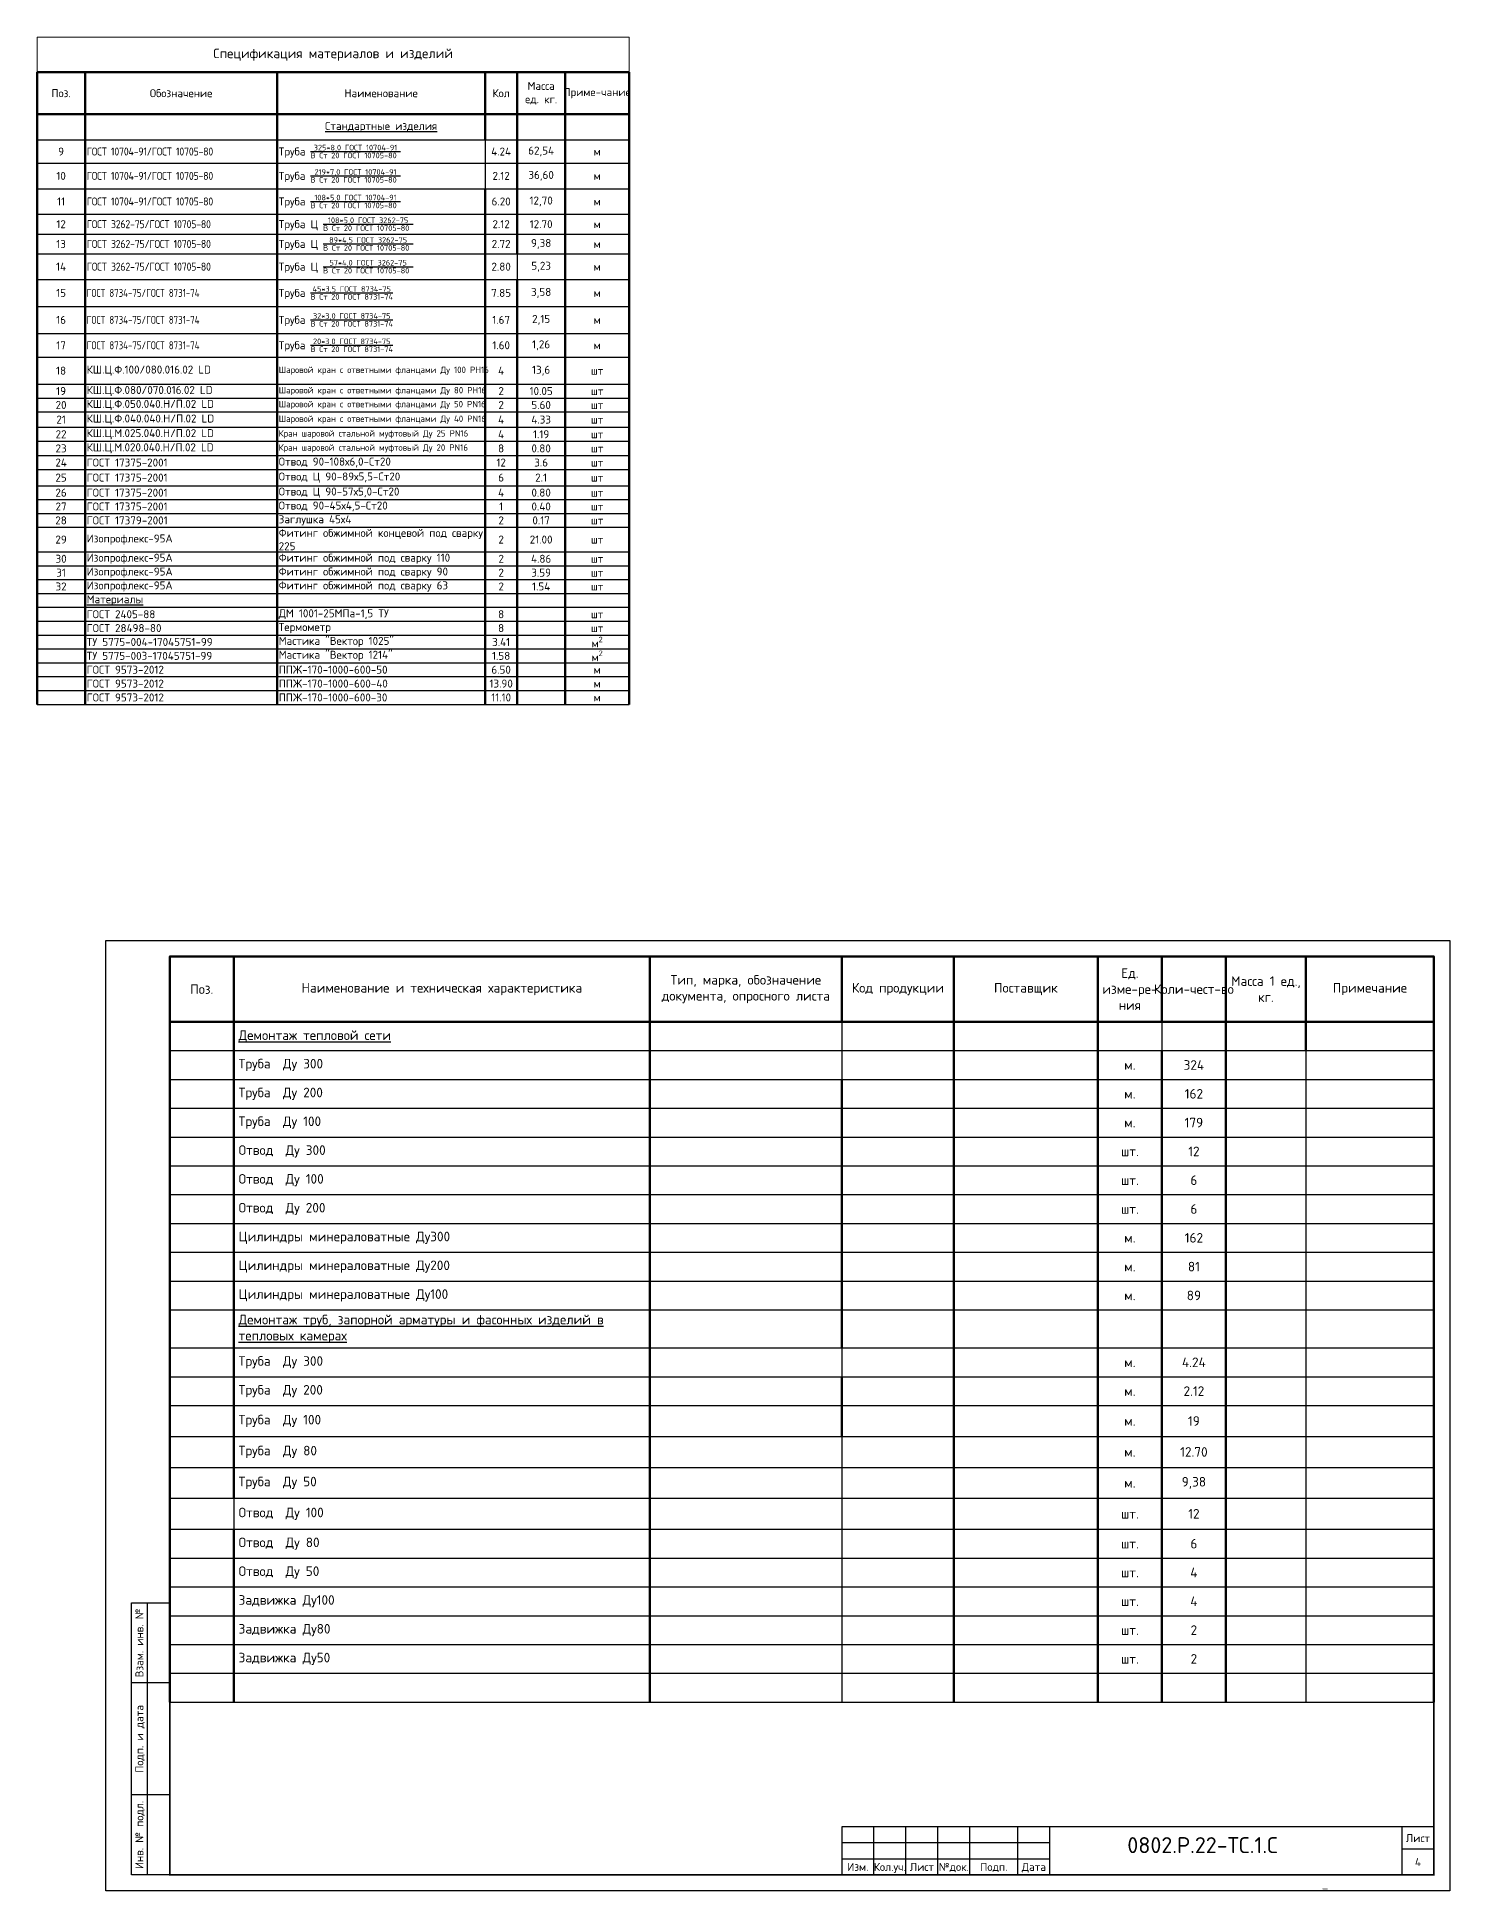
# Model space of a CAD drawing. Header units: millimetres. Extents: x 1642 to 8235, y 1174 to 5441.
# Drawn here: x 7145 to 7586, y 1176 to 1755 of the extents above; entities that cross this region are included whole.
import ezdxf
from ezdxf.enums import TextEntityAlignment as Align

# ---------------------------------------------------------------- set-up
doc = ezdxf.new("R2010")
doc.units = ezdxf.units.MM
doc.layers.add('рамка', color=7, linetype='Continuous')
doc.layers.add('Таблица', color=3, linetype='Continuous', lineweight=30)
doc.styles.add('-ISOCPEUR-', font='isocpeur.TTF')

# ---------------------------------------------------------------- blocks, each defined once
blk = doc.blocks.new('*T289')
at = {"layer": 'Defpoints', "color": 8, "linetype": 'ByBlock', "lineweight": 0, "transparency": 16777216}
for p, q in [((0, 0), (185, 0)), ((0, 0), (0, -11)), ((185, 0), (185, -11))]:
    blk.add_line(p, q, dxfattribs=at)
at = {"layer": 'рамка', "color": 0, "lineweight": 50, "transparency": 16777216}
for p, q in [((0, -11), (185, -11)), ((0, -11), (0, -208.51)), ((15, -11), (15, -208.51)), ((75, -11), (75, -208.51)), ((140, -11), (140, -32.14)), ((150, -11), (150, -67.74)), ((165, -11), (165, -208.51)), ((185, -11), (185, -208.51)), ((0, -24.08), (185, -24.08)), ((140, -47.37), (140, -208.51)), ((150, -75.74), (150, -208.51))]:
    blk.add_line(p, q, dxfattribs=at)
at = {"layer": 'рамка', "color": 0, "lineweight": 25, "transparency": 16777216}
for p, q in [((0, -32.14), (185, -32.14)), ((0, -39.37), (185, -39.37)), ((0, -47.37), (185, -47.37)), ((0, -55.37), (185, -55.37)), ((0, -61.55), (185, -61.55)), ((0, -67.74), (185, -67.74)), ((0, -75.74), (140, -75.74)), ((150, -75.74), (185, -75.74)), ((0, -84.15), (185, -84.15)), ((0, -92.57), (185, -92.57)), ((0, -100.03), (185, -100.03)), ((0, -108.45), (185, -108.45)), ((0, -112.78), (185, -112.78)), ((0, -117.11), (185, -117.11)), ((0, -121.93), (185, -121.93)), ((0, -126.26), (185, -126.26)), ((0, -130.77), (150, -130.77)), ((165, -130.77), (185, -130.77)), ((0, -135.1), (185, -135.1)), ((0, -140.17), (185, -140.17)), ((0, -144.51), (185, -144.51)), ((0, -148.84), (185, -148.84)), ((0, -153.17), (185, -153.17)), ((0, -160.84), (185, -160.84)), ((0, -165.17), (185, -165.17)), ((0, -169.51), (185, -169.51)), ((0, -173.84), (185, -173.84)), ((0, -178.17), (185, -178.17)), ((0, -182.51), (185, -182.51)), ((0, -186.84), (185, -186.84)), ((0, -191.17), (185, -191.17)), ((0, -195.51), (185, -195.51)), ((0, -199.84), (185, -199.84)), ((0, -204.17), (185, -204.17)), ((0, -208.51), (185, -208.51))]:
    blk.add_line(p, q, dxfattribs=at)
at = {"layer": 'рамка', "lineweight": 30, "transparency": 16777216}
for p, q in [((140, -32.14), (140, -47.37)), ((150, -67.74), (150, -75.74)), ((140, -75.74), (150, -75.74)), ((150, -130.77), (165, -130.77))]:
    blk.add_line(p, q, dxfattribs=at)
at = {"layer": 'рамка', "color": 0, "transparency": 16777216, "style": '-ISOCPEUR-'}
for s, insert, char_height, width, attachment_point in [('Спецификация материалов и изделий ', (92.5, -5.5), 3, 182, 5), ('\\A1;Труба {\\H0.7x;\\S325*8,0 ГОСТ 10704-91/В Ст 20 ГОСТ 10705-80 ;}', (75.5, -35.76), 2.5, 64, 4), ('4.24', (145, -35.76), 2.5, 10, 5), ('2.12', (145, -43.37), 2.5, 10, 5), ('\\A1;Труба {\\H0.7x;\\S108*5,0 ГОСТ 10704-91/В Ст 20 ГОСТ 10705-80 ;}', (75.5, -51.37), 2.5, 64, 4), ('\\A1;Труба Ц {\\H0.7x;\\S108*5,0 ГОСТ 3262-75/В Ст 20 ГОСТ 10705-80 ;}', (75.5, -58.46), 2.5, 64, 4), ('\\A1;Труба Ц {\\H0.7x;\\S89*4,5 ГОСТ 3262-75/В Ст 20 ГОСТ 10705-80 ;}', (75.5, -64.64), 2.5, 64, 4), ('\\A1;Труба Ц {\\H0.7x;\\S57*4,0 ГОСТ 3262-75/В Ст 20 ГОСТ 10705-80 ;}', (75.5, -71.74), 2.5, 64, 4), ('\\A1;Труба {\\H0.7x;\\S45*3,5 ГОСТ 8734-75/В Ст 20 ГОСТ 8731-74;}', (75.5, -79.94), 2.5, 64, 4), ('\\A1;Труба {\\H0.7x;\\S32*3,0 ГОСТ 8734-75/В Ст 20 ГОСТ 8731-74;}', (75.5, -88.36), 2.5, 64, 4), ('\\A1;Труба {\\H0.7x;\\S20*3,0 ГОСТ 8734-75/В Ст 20 ГОСТ 8731-74;}', (75.5, -96.3), 2.5, 64, 4), ('Шаровой кран с ответными фланцами Ду 100 РН16', (75.5, -104.24), 2, 64, 4), ('Шаровой кран с ответными фланцами Ду 80 РН16', (75.5, -110.61), 2, 64, 4), ('Шаровой кран с ответными фланцами Ду 50 PN16^J', (75.5, -114.95), 2, 64, 4), ('Шаровой кран с ответными фланцами Ду 40 PN16^J', (75.5, -119.52), 2, 64, 4), ('4.33', (157.5, -119.52), 2.5, 14, 5), ('23', (7.5, -128.52), 2.5, 14, 5), ('КШ.Ц.М.020.040.Н/П.02 LD^J', (15.5, -128.52), 2.5, 59, 4), ('Кран шаровой стальной муфтовый Ду 25 PN16^J', (75.5, -124.1), 2, 64, 4), ('Кран шаровой стальной муфтовый Ду 20 PN16^J', (75.5, -128.52), 2, 64, 4), ('4', (145, -124.1), 2.5, 9, 5), ('8', (145, -128.52), 2.5, 10, 5), ('1.19', (157.5, -124.1), 2.5, 14, 5), ('24', (7.5, -132.94), 2.5, 14, 5), ('ГОСТ 17375-2001', (15.5, -132.94), 2.5, 59, 4), ('Отвод 90-108х6,0-Ст20', (75.5, -132.94), 2.5, 64, 4), ('12', (145, -132.94), 2.5, 10, 5), ('3.6', (157.5, -132.94), 2.5, 15, 5), ('шт', (175, -128.52), 2.5, 19, 5), ('шт', (175, -132.94), 2.5, 19, 5), ('25', (7.5, -137.64), 2.5, 14, 5), ('ГОСТ 17375-2001', (15.5, -137.64), 2.5, 59, 4), ('Отвод Ц 90-89х5,5-Ст20', (75.5, -137.64), 2.5, 64, 4), ('6', (145, -137.64), 2.5, 10, 5), ('2.1', (157.5, -137.64), 2.5, 15, 5), ('шт', (175, -137.64), 2.5, 19, 5), ('26', (7.5, -142.34), 2.5, 14, 5), ('ГОСТ 17375-2001', (15.5, -142.34), 2.5, 59, 4), ('Отвод Ц 90-57х5,0-Ст20', (75.5, -142.34), 2.5, 64, 4), ('4', (145, -142.34), 2.5, 10, 5), ('0.80', (157.5, -142.34), 2.5, 15, 5), ('шт', (175, -142.34), 2.5, 19, 5), ('28', (7.5, -151.01), 2.5, 14, 5), ('27', (7.5, -146.67), 2.5, 14, 5), ('ГОСТ 17375-2001', (15.5, -146.67), 2.5, 59, 4), ('ГОСТ 17379-2001', (15.5, -151.01), 2.5, 59, 4), ('Отвод 90-45х4,5-Ст20', (75.5, -146.67), 2.5, 64, 4), ('Заглушка 45х4', (75.5, -151.01), 2.5, 64, 4), ('2', (145, -151.01), 2.5, 10, 5), ('1', (145, -146.67), 2.5, 10, 5), ('0.40', (157.5, -146.67), 2.5, 15, 5), ('0.17', (157.5, -151.01), 2.5, 15, 5), ('шт', (175, -146.67), 2.5, 19, 5), ('шт', (175, -151.01), 2.5, 19, 5), ('29', (7.5, -157.01), 2.5, 14, 5), ('Изопрофлекс-95А', (15.5, -157.01), 2.5, 59, 4), ('Фитинг обжимной концевой под сварку 225', (75.5, -157.01), 2.5, 64, 4), ('2', (145, -157.01), 2.5, 10, 5), ('21.00', (157.5, -157.01), 2.5, 15, 5), ('30', (7.5, -163.01), 2.5, 14, 5), ('Изопрофлекс-95А', (15.5, -163.01), 2.5, 59, 4), ('Фитинг обжимной под сварку 110', (75.5, -163.01), 2.5, 64, 4), ('2', (145, -163.01), 2.5, 10, 5), ('4.86', (157.5, -163.01), 2.5, 15, 5), ('шт', (175, -157.01), 2.5, 19, 5), ('31', (7.5, -167.34), 2.5, 14, 5), ('Изопрофлекс-95А', (15.5, -167.34), 2.5, 59, 4), ('Фитинг обжимной под сварку 90', (75.5, -167.34), 2.5, 64, 4), ('2', (145, -167.34), 2.5, 10, 5), ('3.59', (157.5, -167.34), 2.5, 15, 5), ('шт', (175, -163.01), 2.5, 19, 5), ('шт', (175, -167.34), 2.5, 19, 5), ('32', (7.5, -171.67), 2.5, 14, 5), ('Изопрофлекс-95А', (15.5, -171.67), 2.5, 59, 4), ('Фитинг обжимной под сварку 63', (75.5, -171.67), 2.5, 64, 4), ('2', (145, -171.67), 2.5, 10, 5), ('1.54', (157.5, -171.67), 2.5, 15, 5), ('шт', (175, -171.67), 2.5, 19, 5), ('{\\LМатериалы}', (15.5, -176.01), 2.5, 59, 4), ('ГОСТ 2405-88', (15.5, -180.34), 2.5, 59, 4), ('ДМ 1001-25МПа-1,5 ТУ', (75.5, -180.34), 2.5, 64, 4), ('8', (145, -180.34), 2.5, 10, 5), ('ГОСТ 28498-80', (15.5, -184.67), 2.5, 59, 4), ('Термометр', (75.5, -184.67), 2.5, 64, 4), ('8', (145, -184.67), 2.5, 10, 5), ('шт', (175, -180.34), 2.5, 19, 5), ('шт', (175, -184.67), 2.5, 19, 5), ('ТУ 5775-004-17045751-99', (15.5, -189.01), 2.5, 59, 4), ('Мастика "Вектор 1025"', (75.5, -189.01), 2.5, 64, 4), ('3.41', (145, -189.01), 2.5, 10, 5), ('\\A1;м{\\H0.7x;\\S2^ ;}', (175, -189.01), 2.5, 19, 5), ('ТУ 5775-003-17045751-99', (15.5, -193.34), 2.5, 59, 4), ('ГОСТ 9573-2012', (15.5, -197.67), 2.5, 59, 4), ('Мастика "Вектор 1214"', (75.5, -193.34), 2.5, 64, 4), ('ППЖ-170-1000-600-50', (75.5, -197.67), 2.5, 64, 4), ('6.50', (145, -197.67), 2.5, 10, 5), ('1.58', (145, -193.34), 2.5, 10, 5), ('\\A1;м{\\H0.7x;\\S2^ ;}', (175, -193.34), 2.5, 19, 5), ('ГОСТ 9573-2012', (15.5, -202.01), 2.5, 59, 4), ('ППЖ-170-1000-600-40', (75.5, -202.01), 2.5, 64, 4), ('13.90', (145, -202.01), 2.5, 10, 5), ('м', (175, -197.67), 2.5, 19, 5), ('м', (175, -202.01), 2.5, 19, 5), ('ГОСТ 9573-2012', (15.5, -206.34), 2.5, 59, 4), ('ППЖ-170-1000-600-30', (75.5, -206.34), 2.5, 64, 4), ('11.10', (145, -206.34), 2.5, 10, 5), ('м', (175, -206.34), 2.5, 19, 5)]:
    blk.add_mtext(s, dxfattribs=dict(at, insert=insert, char_height=char_height, width=width, attachment_point=attachment_point))
at = {"layer": 'рамка', "color": 7, "transparency": 16777216, "char_height": 2.5, "style": '-ISOCPEUR-'}
for s, insert, width, attachment_point in [('Поз.', (7.5, -17.54), 12, 5), ('Обозначение', (45, -17.54), 57, 5), ('Наименование', (107.5, -17.54), 62, 5), ('Кол', (145, -17.54), 8, 5), ('Масса ед. кг.', (157.5, -17.54), 13, 5), ('Приме-чание', (175, -17.54), 17, 5), ('{\\LСтандартные изделия}', (107.5, -28.11), 64, 5), ('9', (7.5, -35.76), 14, 5), ('{\\W0.9;\\T0.95;ГОСТ 10704-91/ГОСТ 10705-80}', (15.5, -35.76), 59, 4), ('62,54', (157.5, -35.76), 15, 5), ('м', (175, -35.76), 19, 5), ('10', (7.5, -43.37), 14, 5), ('{\\W0.9;\\T0.95;ГОСТ 10704-91/ГОСТ 10705-80}', (15.5, -43.37), 59, 4), ('\\A1;Труба {\\H0.7x;\\S219*7,0 ГОСТ 10704-91/В Ст 20 ГОСТ 10705-80 ;}', (75.5, -43.37), 64, 4), ('36,60', (157.5, -43.37), 15, 5), ('м', (175, -43.37), 19, 5), ('11', (7.5, -51.37), 14, 5), ('{\\W0.9;\\T0.95;ГОСТ 10704-91/ГОСТ 10705-80}', (15.5, -51.37), 59, 4), ('6.20', (145, -51.37), 9, 5), ('12,70', (157.5, -51.37), 14, 5), ('м', (175, -51.37), 19, 5), ('12', (7.5, -58.46), 14, 5), ('{\\W0.9;\\T0.95;ГОСТ 3262-75/ГОСТ 10705-80}', (15.5, -58.46), 59, 4), ('2.12', (145, -58.46), 9, 5), ('12.70', (157.5, -58.46), 14, 5), ('13', (7.5, -64.64), 14, 5), ('{\\W0.9;\\T0.95;ГОСТ 3262-75/ГОСТ 10705-80}', (15.5, -64.64), 59, 4), ('2.72', (145, -64.64), 9, 5), ('9,38', (157.5, -64.64), 14, 5), ('м', (175, -58.46), 19, 5), ('м', (175, -64.64), 19, 5), ('14', (7.5, -71.74), 14, 5), ('{\\W0.9;\\T0.95;ГОСТ 3262-75/ГОСТ 10705-80}', (15.5, -71.74), 59, 4), ('2.80', (145, -71.74), 9, 5), ('5,23', (157.5, -71.74), 14, 5), ('м', (175, -71.74), 19, 5), ('15', (7.5, -79.94), 14, 5), ('{\\W0.8;ГОСТ 8734-75/ГОСТ 8731-74}', (15.5, -79.94), 59, 4), ('7.85', (145, -79.94), 9, 5), ('3,58', (157.5, -79.94), 14, 5), ('м', (175, -79.94), 19, 5), ('2,15', (157.5, -88.36), 14, 5), ('16', (7.5, -88.36), 14, 5), ('{\\W0.8;ГОСТ 8734-75/ГОСТ 8731-74}', (15.5, -88.36), 59, 4), ('1.67', (145, -88.36), 9, 5), ('м', (175, -88.36), 19, 5), ('17', (7.5, -96.3), 14, 5), ('{\\W0.8;ГОСТ 8734-75/ГОСТ 8731-74}', (15.5, -96.3), 59, 4), ('1.60', (145, -96.3), 9, 5), ('1,26', (157.5, -96.3), 14, 5), ('м', (175, -96.3), 19, 5), ('18', (7.5, -104.24), 14, 5), ('КШ.Ц.Ф.100/080.016.02 LD', (15.5, -104.24), 59, 4), ('4', (145, -104.24), 9, 5), ('13,6', (157.5, -104.24), 14, 5), ('шт', (175, -104.24), 19, 5), ('19', (7.5, -110.61), 14, 5), ('КШ.Ц.Ф.080/070.016.02 LD', (15.5, -110.61), 59, 4), ('2', (145, -110.61), 9, 5), ('10.05', (157.5, -110.61), 14, 5), ('20', (7.5, -114.95), 14, 5), ('КШ.Ц.Ф.050.040.Н/П.02 LD^J', (15.5, -114.95), 59, 4), ('2', (145, -114.95), 9, 5), ('5.60', (157.5, -114.95), 14, 5), ('шт', (175, -110.61), 19, 5), ('шт', (175, -114.95), 19, 5), ('21', (7.5, -119.52), 14, 5), ('КШ.Ц.Ф.040.040.Н/П.02 LD^J', (15.5, -119.52), 59, 4), ('4', (145, -119.52), 9, 5), ('шт', (175, -119.52), 19, 5), ('22', (7.5, -124.1), 14, 5), ('КШ.Ц.М.025.040.Н/П.02 LD^J', (15.5, -124.1), 59, 4), ('0.80', (157.5, -128.52), 14, 5), ('шт', (175, -124.1), 19, 5)]:
    blk.add_mtext(s, dxfattribs=dict(at, insert=insert, width=width, attachment_point=attachment_point))
blk = doc.blocks.new('*T290')
at = {"layer": 'Таблица', "color": 7, "lineweight": 50, "transparency": 16777216}
for p, q in [((0, 0), (395, 0)), ((0, 0), (0, -20.43)), ((20, 0), (20, -20.43)), ((150, 0), (150, -20.43)), ((210, 0), (210, -20.43)), ((245, 0), (245, -20.43)), ((290, 0), (290, -20.43)), ((310, 0), (310, -20.43)), ((330, 0), (330, -20.43)), ((355, 0), (355, -20.43)), ((395, 0), (395, -20.43))]:
    blk.add_line(p, q, dxfattribs=at)
at = {"layer": 'Таблица', "color": 0, "lineweight": 50, "transparency": 16777216}
for p, q in [((0, -20.43), (150, -20.43)), ((0, -20.43), (0, -233)), ((20, -20.43), (20, -169.33)), ((210, -20.43), (395, -20.43)), ((245, -20.43), (245, -233)), ((290, -20.43), (290, -29.43)), ((330, -20.43), (330, -29.43)), ((355, -20.43), (355, -29.43)), ((395, -20.43), (395, -233)), ((210, -38.43), (210, -122.33)), ((210, -131.33), (210, -150)), ((20, -179), (20, -233))]:
    blk.add_line(p, q, dxfattribs=at)
at = {"layer": 'Таблица', "color": 0, "linetype": 'ByBlock', "lineweight": 50, "transparency": 16777216}
for p, q in [((150, -20.43), (210, -20.43)), ((150, -20.43), (150, -233)), ((290, -29.43), (290, -233)), ((310, -29.43), (310, -233)), ((330, -29.43), (330, -233))]:
    blk.add_line(p, q, dxfattribs=at)
at = {"layer": 'Таблица', "color": 0, "linetype": 'ByBlock', "lineweight": -2, "transparency": 16777216}
for p, q in [((210, -20.43), (210, -38.43)), ((310, -20.43), (310, -29.43)), ((355, -29.43), (355, -233)), ((210, -122.33), (210, -131.33)), ((210, -150), (210, -233)), ((20, -169.33), (20, -179))]:
    blk.add_line(p, q, dxfattribs=at)
at = {"layer": 'Таблица', "color": 0, "lineweight": 25, "transparency": 16777216}
for p, q in [((0, -29.43), (20, -29.43)), ((210, -29.43), (290, -29.43)), ((310, -29.43), (395, -29.43)), ((0, -38.43), (20, -38.43)), ((210, -38.43), (245, -38.43)), ((355, -38.43), (395, -38.43)), ((0, -47.43), (20, -47.43)), ((210, -47.43), (245, -47.43)), ((355, -47.43), (395, -47.43)), ((0, -56.43), (20, -56.43)), ((210, -56.43), (245, -56.43)), ((355, -56.43), (395, -56.43)), ((0, -65.43), (20, -65.43)), ((210, -65.43), (245, -65.43)), ((355, -65.43), (395, -65.43)), ((0, -74.43), (20, -74.43)), ((210, -74.43), (245, -74.43)), ((355, -74.43), (395, -74.43)), ((0, -83.43), (20, -83.43)), ((210, -83.43), (245, -83.43)), ((355, -83.43), (395, -83.43)), ((0, -92.43), (20, -92.43)), ((210, -92.43), (245, -92.43)), ((355, -92.43), (395, -92.43)), ((0, -101.43), (20, -101.43)), ((210, -101.43), (245, -101.43)), ((355, -101.43), (395, -101.43)), ((0, -110.43), (20, -110.43)), ((210, -110.43), (245, -110.43)), ((355, -110.43), (395, -110.43)), ((0, -122.33), (20, -122.33)), ((210, -122.33), (245, -122.33)), ((355, -122.33), (395, -122.33)), ((0, -131.33), (20, -131.33)), ((210, -131.33), (245, -131.33)), ((355, -131.33), (395, -131.33)), ((0, -140.33), (20, -140.33)), ((210, -140.33), (245, -140.33)), ((355, -140.33), (395, -140.33)), ((0, -150), (20, -150)), ((210, -150), (245, -150)), ((355, -150), (395, -150)), ((0, -159.66), (20, -159.66)), ((210, -159.66), (245, -159.66)), ((355, -159.66), (395, -159.66)), ((0, -169.33), (20, -169.33)), ((210, -169.33), (245, -169.33)), ((355, -169.33), (395, -169.33)), ((0, -179), (20, -179)), ((210, -179), (245, -179)), ((355, -179), (395, -179)), ((0, -188), (20, -188)), ((210, -188), (245, -188)), ((355, -188), (395, -188)), ((0, -197), (20, -197)), ((210, -197), (245, -197)), ((355, -197), (395, -197)), ((0, -206), (20, -206)), ((210, -206), (245, -206)), ((355, -206), (395, -206)), ((0, -215), (20, -215)), ((210, -215), (245, -215)), ((355, -215), (395, -215)), ((0, -224), (20, -224)), ((210, -224), (245, -224)), ((355, -224), (395, -224)), ((0, -233), (20, -233)), ((210, -233), (245, -233)), ((355, -233), (395, -233))]:
    blk.add_line(p, q, dxfattribs=at)
at = {"layer": 'Таблица', "color": 0, "linetype": 'ByBlock', "lineweight": 25, "transparency": 16777216}
for p, q in [((20, -29.43), (210, -29.43)), ((290, -29.43), (310, -29.43)), ((20, -38.43), (210, -38.43)), ((245, -38.43), (355, -38.43)), ((20, -47.43), (210, -47.43)), ((245, -47.43), (355, -47.43)), ((20, -56.43), (210, -56.43)), ((245, -56.43), (355, -56.43)), ((20, -65.43), (210, -65.43)), ((245, -65.43), (355, -65.43)), ((20, -74.43), (210, -74.43)), ((245, -74.43), (355, -74.43)), ((20, -83.43), (210, -83.43)), ((245, -83.43), (355, -83.43)), ((20, -92.43), (210, -92.43)), ((245, -92.43), (355, -92.43)), ((20, -101.43), (210, -101.43)), ((245, -101.43), (355, -101.43)), ((20, -110.43), (210, -110.43)), ((245, -110.43), (355, -110.43)), ((20, -122.33), (210, -122.33)), ((245, -122.33), (355, -122.33)), ((20, -131.33), (210, -131.33)), ((245, -131.33), (355, -131.33)), ((20, -140.33), (210, -140.33)), ((245, -140.33), (355, -140.33)), ((20, -150), (210, -150)), ((245, -150), (355, -150)), ((20, -159.66), (210, -159.66)), ((245, -159.66), (355, -159.66)), ((20, -169.33), (210, -169.33)), ((245, -169.33), (355, -169.33)), ((20, -179), (210, -179)), ((245, -179), (355, -179)), ((20, -188), (210, -188)), ((245, -188), (355, -188)), ((20, -197), (210, -197)), ((245, -197), (355, -197)), ((20, -206), (210, -206)), ((245, -206), (355, -206)), ((20, -215), (210, -215)), ((245, -215), (355, -215)), ((20, -224), (210, -224)), ((245, -224), (355, -224)), ((20, -233), (210, -233)), ((245, -233), (355, -233))]:
    blk.add_line(p, q, dxfattribs=at)
at = {"layer": 'Таблица', "color": 7, "transparency": 16777216, "char_height": 3, "attachment_point": 5, "style": '-ISOCPEUR-'}
for s, insert, width in [('Тип, марка, обозначение документа, опросного листа', (180, -10.22), 57), ('Ед. изме-ре- ния', (300, -10.22), 17), ('Поз.', (10, -10.22), 17), ('Наименование и техническая характеристика', (85, -10.22), 127), ('Код продукции', (227.5, -10.22), 32), ('Поставщик', (267.5, -10.22), 42), ('Коли-чест-во', (320, -10.22), 17), ('Масса 1 ед., кг.', (342.5, -10.22), 22), ('Примечание', (375, -10.22), 37)]:
    blk.add_mtext(s, dxfattribs=dict(at, insert=insert, width=width))
at = {"layer": 'Таблица', "color": 0, "transparency": 16777216, "char_height": 3, "style": '-ISOCPEUR-'}
for s, insert, width, attachment_point in [('{\\LДемонтаж тепловой сети }', (21.5, -24.93), 127, 4), ('\\A1;Труба  Ду 300', (21.5, -33.93), 127, 4), ('м.', (300, -33.93), 17, 5), ('324', (320, -33.93), 17, 5), ('\\A1;Труба  Ду 200', (21.5, -42.93), 127, 4), ('м.', (300, -42.93), 17, 5), ('162', (320, -42.93), 17, 5), ('\\A1;Труба  Ду 100', (21.5, -51.93), 127, 4), ('м.', (300, -51.93), 17, 5), ('179', (320, -51.93), 17, 5), ('\\A1;Отвод  Ду 300', (21.5, -60.93), 127, 4), ('шт.', (300, -60.93), 17, 5), ('12', (320, -60.93), 17, 5), ('\\A1;Отвод  Ду 100', (21.5, -69.93), 127, 4), ('шт.', (300, -69.93), 17, 5), ('6', (320, -69.93), 17, 5), ('\\A1;Отвод  Ду 200', (21.5, -78.93), 127, 4), ('шт.', (300, -78.93), 17, 5), ('6', (320, -78.93), 17, 5), ('Цилиндры минераловатные Ду300', (21.5, -87.93), 127, 4), ('162', (320, -87.93), 17, 5), ('м.', (300, -87.93), 17, 5), ('Цилиндры минераловатные Ду200', (21.5, -96.93), 127, 4), ('м.', (300, -96.93), 17, 5), ('81', (320, -96.93), 17, 5), ('Цилиндры минераловатные Ду100', (21.5, -105.93), 127, 4), ('м.', (300, -105.93), 17, 5), ('89', (320, -105.93), 17, 5), ('{\\LДемонтаж труб, запорной арматуры и фасонных изделий в тепловых камерах}', (21.5, -116.38), 127, 4), ('\\A1;Труба  Ду 300', (21.5, -126.83), 127, 4), ('м.', (300, -126.83), 17, 5), ('4.24', (320, -126.83), 17, 5), ('\\A1;Труба  Ду 200', (21.5, -135.83), 127, 4), ('м.', (300, -135.83), 17, 5), ('2.12', (320, -135.83), 17, 5), ('\\A1;Труба  Ду 100', (21.5, -145.16), 127, 4), ('м.', (300, -145.16), 17, 5), ('19', (320, -145.16), 17, 5), ('\\A1;Труба  Ду 80', (21.5, -154.83), 127, 4), ('м.', (300, -154.83), 17, 5), ('12.70', (320, -154.83), 17, 5), ('\\A1;Труба  Ду 50', (21.5, -164.5), 127, 4), ('м.', (300, -164.5), 17, 5), ('9,38', (320, -164.5), 17, 5), ('\\A1;Отвод  Ду 100', (21.5, -174.16), 127, 4), ('шт.', (300, -174.16), 17, 5), ('12', (320, -174.16), 17, 5), ('\\A1;Отвод  Ду 80', (21.5, -183.5), 127, 4), ('шт.', (300, -183.5), 17, 5), ('6', (320, -183.5), 17, 5), ('\\A1;Отвод  Ду 50', (21.5, -192.5), 127, 4), ('4', (320, -192.5), 17, 5), ('шт.', (300, -192.5), 17, 5), ('Задвижка Ду100', (21.5, -201.5), 127, 4), ('шт.', (300, -201.5), 17, 5), ('4', (320, -201.5), 17, 5), ('Задвижка Ду80', (21.5, -210.5), 127, 4), ('шт.', (300, -210.5), 17, 5), ('2', (320, -210.5), 17, 5), ('Задвижка Ду50', (21.5, -219.5), 127, 4), ('шт.', (300, -219.5), 17, 5), ('2', (320, -219.5), 17, 5)]:
    blk.add_mtext(s, dxfattribs=dict(at, insert=insert, width=width, attachment_point=attachment_point))

msp = doc.modelspace()

# ---------------------------------------------------------------- linework, layer by layer
for p, q in [((7179.474, 1180.694), (7179.474, 1265.694)), ((7186.474, 1240.694), (7174.474, 1240.694)), ((7186.474, 1205.694), (7174.474, 1205.694)), ((7406.474, 1180.694), (7406.474, 1195.694)), ((7416.474, 1180.694), (7416.474, 1195.694)), ((7426.474, 1180.694), (7426.474, 1195.694)), ((7436.474, 1180.694), (7436.474, 1195.694)), ((7451.474, 1180.694), (7451.474, 1195.694)), ((7461.474, 1180.694), (7461.474, 1195.694)), ((7571.474, 1195.694), (7571.474, 1180.694)), ((7461.474, 1190.694), (7396.474, 1190.694)), ((7581.474, 1188.694), (7571.474, 1188.694)), ((7396.474, 1185.694), (7461.474, 1185.694))]:
    msp.add_line(p, q)
for points in [[(7166.474, 1472.694), (7586.474, 1472.694), (7586.474, 1175.694), (7166.474, 1175.694)], [(7186.474, 1180.694), (7174.474, 1180.694), (7174.474, 1265.694), (7186.474, 1265.694)], [(7396.474, 1180.694), (7581.474, 1180.694), (7581.474, 1195.694), (7396.474, 1195.694)]]:
    msp.add_lwpolyline(points, close=True)
at = {"const_width": 0.5}
msp.add_lwpolyline([(7186.474, 1467.694), (7581.474, 1467.694), (7581.474, 1180.694), (7186.474, 1180.694)], close=True, dxfattribs=at)

# ---------------------------------------------------------------- block references
for name, p in [('*T289', (7145.008, 1754.946)), ('*T290', (7186.474, 1467.694))]:
    msp.add_blockref(name, p)

# ---------------------------------------------------------------- texts
at = {"style": '-ISOCPEUR-'}
for s, p in [('Взам. инв. №', (7176.974, 1253.194)), ('Подп. и дата', (7176.974, 1223.194)), ('Инв. № подл.', (7176.974, 1193.194))]:
    msp.add_text(s, height=2.5, rotation=90, dxfattribs=at).set_placement(p, align=Align.MIDDLE_CENTER)
for s, p in [('Лист', (7576.474, 1192.194)), ('Изм.', (7401.474, 1183.194)), ('Кол.уч.', (7411.474, 1183.194)), ('Лист', (7421.474, 1183.194)), ('№док.', (7431.474, 1183.194)), ('Подп.', (7443.974, 1183.194)), ('Дата', (7456.474, 1183.194))]:
    msp.add_text(s, height=2.5, dxfattribs=at).set_placement(p, align=Align.MIDDLE_CENTER)
at = {"insert": (7485.671, 1192.502), "char_height": 5, "width": 38.55785, "attachment_point": 1, "style": '-ISOCPEUR-'}
msp.add_mtext('0802.Р.22-ТС.1.С', dxfattribs=at)
at = {"style": '-ISOCPEUR-'}
msp.add_attdef('4', text='*', height=2.5, dxfattribs=at).set_placement((7576.474, 1184.694), align=Align.MIDDLE_CENTER)
at = {"style": '-ISOCPEUR-', "flags": 8}
msp.add_attdef('_', text='Формат', height=3, dxfattribs=at).set_placement((7547.446, 1177.949), align=Align.MIDDLE_CENTER)

doc.saveas('drawing.dxf')
